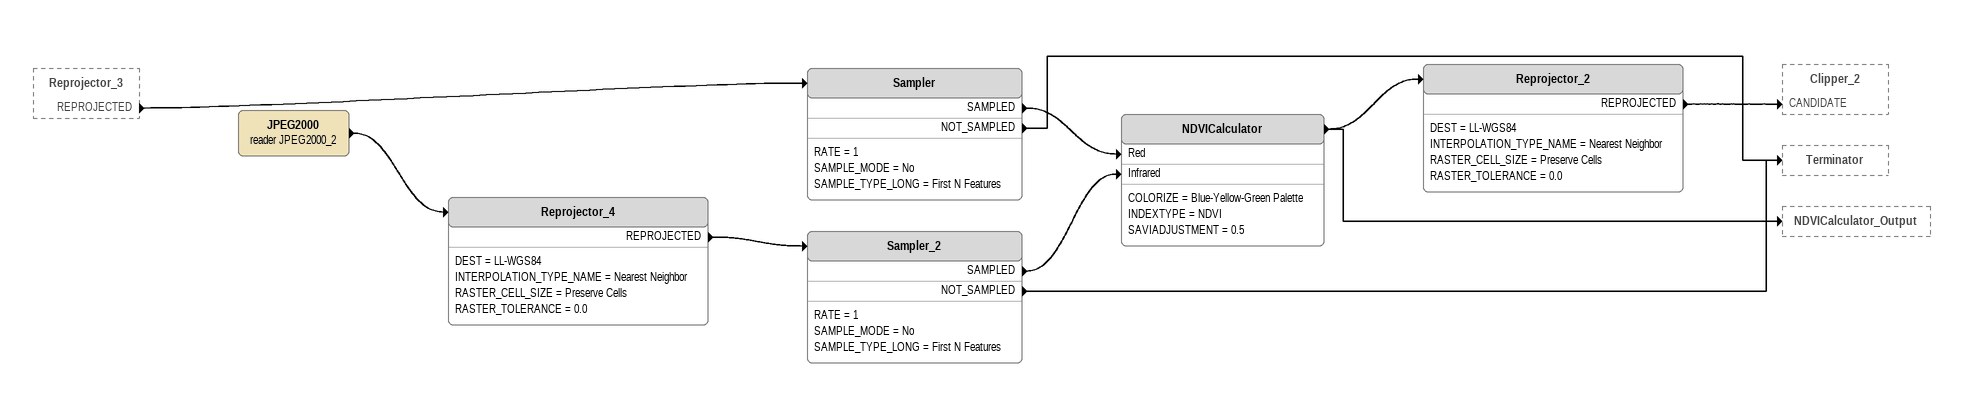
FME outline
Reprojector_3 [outside]
    REPROJECTED -> Sampler
Sampler
    RATE = 1
    SAMPLE_MODE = No
    SAMPLE_TYPE_LONG = First N Features
    SAMPLED -> NDVICalculator [Red]
    NOT_SAMPLED -> Terminator
JPEG2000 (reader JPEG2000_2)
    -> Reprojector_4
Reprojector_4
    DEST = LL-WGS84
    INTERPOLATION_TYPE_NAME = Nearest Neighbor
    RASTER_CELL_SIZE = Preserve Cells
    RASTER_TOLERANCE = 0.0
    REPROJECTED -> Sampler_2
Sampler_2
    RATE = 1
    SAMPLE_MODE = No
    SAMPLE_TYPE_LONG = First N Features
    SAMPLED -> NDVICalculator [Infrared]
    NOT_SAMPLED -> Terminator
NDVICalculator
    COLORIZE = Blue-Yellow-Green Palette
    INDEXTYPE = NDVI
    SAVIADJUSTMENT = 0.5
    -> NDVICalculator_Output
    -> Reprojector_2
Reprojector_2
    DEST = LL-WGS84
    INTERPOLATION_TYPE_NAME = Nearest Neighbor
    RASTER_CELL_SIZE = Preserve Cells
    RASTER_TOLERANCE = 0.0
    REPROJECTED -> Clipper_2 [CANDIDATE]
